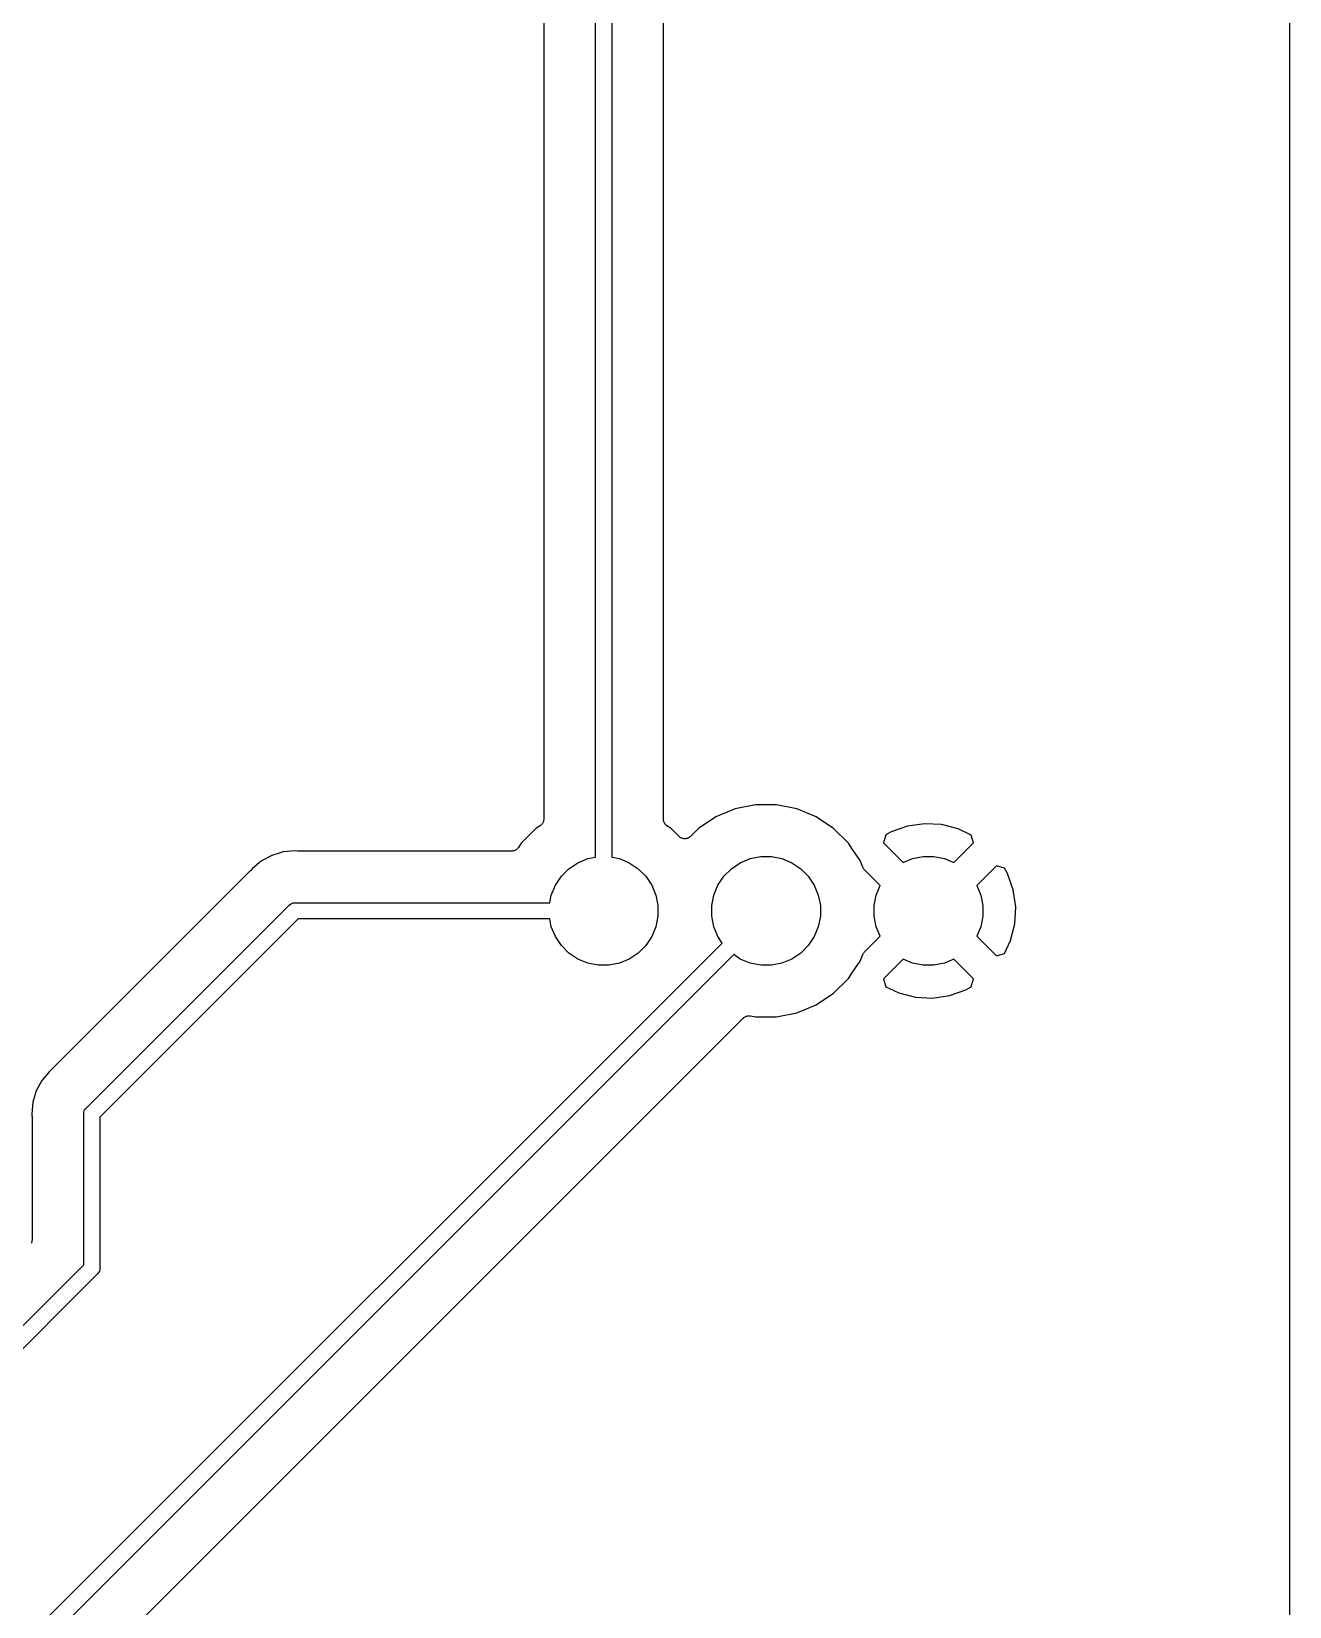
# Model space of a CAD drawing. Extents: x 2.36 to 5.74, y -5.57 to -1.66.
# Drawn here: x 4.968 to 5.742, y -3.253 to -2.283 of the extents above; entities that cross this region are included whole.
import ezdxf

# ---------------------------------------------------------------- set-up
doc = ezdxf.new("R2010")
doc.units = 0
doc.header["$MEASUREMENT"] = 0
doc.layers.add('BLACK', color=7, linetype='CONTINUOUS')

msp = doc.modelspace()

# ---------------------------------------------------------------- linework, layer by layer
at = {"layer": 'BLACK', "linetype": 'CONTINUOUS'}
for p, q in [((5.7422, -1.6628), (5.7422, -4.36447)), ((5.315, -2.79187), (5.315, -2.12207)), ((5.325, -2.12025), (5.325, -2.79187)), ((5.35681, -2.76842), (5.35681, -2.12205)), ((5.28319, -2.13732), (5.28319, -2.76842)), ((5.40096, -2.76223), (5.38908, -2.76715)), ((5.41357, -2.75972), (5.40096, -2.76223)), ((5.42643, -2.75972), (5.41357, -2.75972)), ((5.43904, -2.76223), (5.42643, -2.75972)), ((5.45092, -2.76715), (5.43904, -2.76223)), ((5.28097, -2.77257), (5.27839, -2.7743)), ((5.28133, -2.77228), (5.28097, -2.77257)), ((5.28169, -2.77199), (5.28133, -2.77228)), ((5.2817, -2.77197), (5.28169, -2.77199)), ((5.28172, -2.77196), (5.2817, -2.77197)), ((5.28202, -2.7716), (5.28172, -2.77196)), ((5.28231, -2.77124), (5.28202, -2.7716)), ((5.28233, -2.77122), (5.28231, -2.77124)), ((5.28234, -2.7712), (5.28233, -2.77122)), ((5.28256, -2.77079), (5.28234, -2.7712)), ((5.28278, -2.77039), (5.28256, -2.77079)), ((5.28279, -2.77036), (5.28278, -2.77039)), ((5.2828, -2.77034), (5.28279, -2.77036)), ((5.28294, -2.7699), (5.2828, -2.77034)), ((5.28308, -2.76946), (5.28294, -2.7699)), ((5.28309, -2.76941), (5.28308, -2.76943)), ((5.28308, -2.76943), (5.28308, -2.76946)), ((5.28314, -2.76895), (5.28309, -2.76941)), ((5.28319, -2.76849), (5.28314, -2.76895)), ((5.28319, -2.76842), (5.28319, -2.76844)), ((5.28319, -2.76844), (5.28319, -2.76844)), ((5.28319, -2.76844), (5.28319, -2.76844)), ((5.28319, -2.76844), (5.28319, -2.76849)), ((5.35686, -2.76888), (5.35681, -2.76842)), ((5.3569, -2.76934), (5.35686, -2.76888)), ((5.3569, -2.76936), (5.3569, -2.76934)), ((5.35691, -2.76939), (5.3569, -2.76936)), ((5.35704, -2.76983), (5.35691, -2.76939)), ((5.35717, -2.77028), (5.35704, -2.76983)), ((5.35718, -2.7703), (5.35717, -2.77028)), ((5.35719, -2.77032), (5.35718, -2.7703)), ((5.35741, -2.77073), (5.35719, -2.77032)), ((5.35762, -2.77114), (5.35741, -2.77073)), ((5.35764, -2.77116), (5.35762, -2.77114)), ((5.35765, -2.77118), (5.35764, -2.77116)), ((5.35794, -2.77154), (5.35765, -2.77118)), ((5.35823, -2.77191), (5.35794, -2.77154)), ((5.35825, -2.77192), (5.35823, -2.77191)), ((5.35826, -2.77194), (5.35825, -2.77192)), ((5.35862, -2.77224), (5.35826, -2.77194)), ((5.35898, -2.77254), (5.35862, -2.77224)), ((5.35901, -2.77256), (5.35898, -2.77254)), ((5.35902, -2.77256), (5.35901, -2.77256)), ((5.35903, -2.77257), (5.35902, -2.77256)), ((5.35902, -2.77256), (5.35902, -2.77256)), ((5.36161, -2.7743), (5.35903, -2.77257)), ((5.38908, -2.76715), (5.37839, -2.7743)), ((5.46161, -2.7743), (5.45092, -2.76715)), ((5.50711, -2.77285), (5.49707, -2.7764)), ((5.51753, -2.77133), (5.50711, -2.77285)), ((5.52805, -2.77188), (5.51753, -2.77133)), ((5.53826, -2.77447), (5.52805, -2.77188)), ((5.2693, -2.78339), (5.26757, -2.78597)), ((5.27839, -2.7743), (5.2693, -2.78339)), ((5.36646, -2.77915), (5.36161, -2.7743)), ((5.36683, -2.77945), (5.36646, -2.77915)), ((5.36719, -2.77975), (5.36683, -2.77945)), ((5.36721, -2.77976), (5.36719, -2.77975)), ((5.36722, -2.77977), (5.36721, -2.77976)), ((5.36763, -2.77999), (5.36722, -2.77977)), ((5.36805, -2.78022), (5.36763, -2.77999)), ((5.36806, -2.78022), (5.36805, -2.78022)), ((5.36808, -2.78023), (5.36806, -2.78022)), ((5.36853, -2.78037), (5.36808, -2.78023)), ((5.36898, -2.78051), (5.36853, -2.78037)), ((5.36899, -2.78051), (5.36898, -2.78051)), ((5.36901, -2.78052), (5.36899, -2.78051)), ((5.36948, -2.78056), (5.36901, -2.78052)), ((5.36995, -2.78062), (5.36948, -2.78056)), ((5.36997, -2.78061), (5.36995, -2.78062)), ((5.36998, -2.78062), (5.36997, -2.78061)), ((5.37045, -2.78057), (5.36998, -2.78062)), ((5.37092, -2.78053), (5.37045, -2.78057)), ((5.37094, -2.78053), (5.37092, -2.78053)), ((5.37095, -2.78052), (5.37094, -2.78053)), ((5.37141, -2.78039), (5.37095, -2.78052)), ((5.37186, -2.78026), (5.37141, -2.78039)), ((5.37187, -2.78025), (5.37186, -2.78026)), ((5.37189, -2.78024), (5.37187, -2.78025)), ((5.37231, -2.78002), (5.37189, -2.78024)), ((5.37272, -2.77981), (5.37231, -2.78002)), ((5.37274, -2.7798), (5.37272, -2.77981)), ((5.37275, -2.77979), (5.37274, -2.7798)), ((5.37312, -2.77949), (5.37275, -2.77979)), ((5.37349, -2.7792), (5.37312, -2.77949)), ((5.37351, -2.77918), (5.37349, -2.7792)), ((5.37354, -2.77915), (5.37351, -2.77917)), ((5.37351, -2.77917), (5.37351, -2.77918)), ((5.37351, -2.77918), (5.37351, -2.77918)), ((5.37839, -2.7743), (5.37354, -2.77915)), ((5.4707, -2.78339), (5.46161, -2.7743)), ((5.47331, -2.78729), (5.4707, -2.78339)), ((5.4938, -2.77815), (5.49226, -2.78311)), ((5.49226, -2.78311), (5.50439, -2.79525)), ((5.49707, -2.7764), (5.4938, -2.77815)), ((5.53561, -2.79525), (5.54774, -2.78311)), ((5.54624, -2.77828), (5.53826, -2.77447)), ((5.54774, -2.78311), (5.54624, -2.77828)), ((5.11584, -2.79083), (5.10945, -2.79424)), ((5.12089, -2.7893), (5.11584, -2.79083)), ((5.12278, -2.78872), (5.12089, -2.7893)), ((5.12089, -2.7893), (5.12089, -2.7893)), ((5.13, -2.78801), (5.12278, -2.78872)), ((5.13156, -2.78816), (5.13, -2.78801)), ((5.13177, -2.78816), (5.13156, -2.78816)), ((5.13198, -2.78819), (5.13177, -2.78816)), ((5.13205, -2.78819), (5.13198, -2.78819)), ((5.26342, -2.78819), (5.13205, -2.78819)), ((5.26388, -2.78814), (5.26342, -2.78819)), ((5.26434, -2.7881), (5.26388, -2.78814)), ((5.26436, -2.7881), (5.26434, -2.7881)), ((5.26439, -2.78809), (5.26436, -2.7881)), ((5.26483, -2.78796), (5.26439, -2.78809)), ((5.26528, -2.78783), (5.26483, -2.78796)), ((5.2653, -2.78782), (5.26528, -2.78783)), ((5.26532, -2.78781), (5.2653, -2.78782)), ((5.26573, -2.78759), (5.26532, -2.78781)), ((5.26614, -2.78738), (5.26573, -2.78759)), ((5.26616, -2.78736), (5.26614, -2.78738)), ((5.26618, -2.78735), (5.26616, -2.78736)), ((5.26654, -2.78706), (5.26618, -2.78735)), ((5.26691, -2.78677), (5.26654, -2.78706)), ((5.26692, -2.78675), (5.26691, -2.78677)), ((5.26694, -2.78674), (5.26692, -2.78675)), ((5.26724, -2.78638), (5.26694, -2.78674)), ((5.26754, -2.78602), (5.26724, -2.78638)), ((5.26756, -2.78599), (5.26754, -2.78602)), ((5.26757, -2.78597), (5.26756, -2.78598)), ((5.26756, -2.78598), (5.26756, -2.78598)), ((5.26756, -2.78598), (5.26756, -2.78599)), ((5.30415, -2.79534), (5.31024, -2.79282)), ((5.31024, -2.79282), (5.315, -2.79187)), ((5.325, -2.79187), (5.32976, -2.79282)), ((5.32976, -2.79282), (5.33585, -2.79534)), ((5.40415, -2.79534), (5.41024, -2.79282)), ((5.41024, -2.79282), (5.4167, -2.79154)), ((5.4167, -2.79154), (5.4233, -2.79154)), ((5.4233, -2.79154), (5.42976, -2.79282)), ((5.42976, -2.79282), (5.43585, -2.79534)), ((5.47785, -2.79408), (5.47331, -2.78729)), ((5.47331, -2.78729), (5.47331, -2.78729)), ((5.50439, -2.79525), (5.51024, -2.79282)), ((5.51024, -2.79282), (5.5167, -2.79154)), ((5.5167, -2.79154), (5.5233, -2.79154)), ((5.5233, -2.79154), (5.52976, -2.79282)), ((5.52976, -2.79282), (5.53561, -2.79525)), ((5.10252, -2.80042), (4.98042, -2.92252)), ((5.10265, -2.80026), (5.10252, -2.80042)), ((5.1028, -2.80011), (5.10265, -2.80026)), ((5.10285, -2.80006), (5.1028, -2.80011)), ((5.10384, -2.79884), (5.10285, -2.80006)), ((5.10945, -2.79424), (5.10384, -2.79884)), ((5.29401, -2.80367), (5.29867, -2.79901)), ((5.29867, -2.79901), (5.30415, -2.79534)), ((5.33585, -2.79534), (5.34133, -2.79901)), ((5.34133, -2.79901), (5.34599, -2.80367)), ((5.39401, -2.80367), (5.39867, -2.79901)), ((5.39867, -2.79901), (5.40415, -2.79534)), ((5.43585, -2.79534), (5.44133, -2.79901)), ((5.44133, -2.79901), (5.44599, -2.80367)), ((5.47952, -2.79813), (5.47785, -2.79408)), ((5.47974, -2.79853), (5.47952, -2.79813)), ((5.47995, -2.79894), (5.47974, -2.79853)), ((5.47997, -2.79896), (5.47995, -2.79894)), ((5.47998, -2.79899), (5.47997, -2.79896)), ((5.48027, -2.79934), (5.47998, -2.79899)), ((5.48056, -2.7997), (5.48027, -2.79934)), ((5.4806, -2.79974), (5.48056, -2.7997)), ((5.48061, -2.79975), (5.4806, -2.79974)), ((5.4806, -2.79974), (5.4806, -2.79974)), ((5.4806, -2.79974), (5.4806, -2.79974)), ((5.49025, -2.80939), (5.48061, -2.79975)), ((5.56189, -2.79726), (5.54975, -2.80939)), ((5.56685, -2.7988), (5.56189, -2.79726)), ((5.5686, -2.80207), (5.56685, -2.7988)), ((5.57215, -2.81211), (5.5686, -2.80207)), ((5.28782, -2.81524), (5.29034, -2.80915)), ((5.29034, -2.80915), (5.29401, -2.80367)), ((5.34599, -2.80367), (5.34966, -2.80915)), ((5.34966, -2.80915), (5.35218, -2.81524)), ((5.38782, -2.81524), (5.39034, -2.80915)), ((5.39034, -2.80915), (5.39401, -2.80367)), ((5.44599, -2.80367), (5.44966, -2.80915)), ((5.44966, -2.80915), (5.45218, -2.81524)), ((5.48782, -2.81524), (5.49025, -2.80939)), ((5.54975, -2.80939), (5.55218, -2.81524)), ((5.57367, -2.82253), (5.57215, -2.81211)), ((5.00164, -2.94629), (5.12629, -2.82164)), ((5.12629, -2.82164), (5.12645, -2.82145)), ((5.12645, -2.82145), (5.12721, -2.82082)), ((5.12721, -2.82082), (5.12808, -2.82036)), ((5.12808, -2.82036), (5.12902, -2.82007)), ((5.12902, -2.82007), (5.12923, -2.82005)), ((5.12923, -2.82005), (5.13, -2.81998)), ((5.13, -2.81998), (5.13025, -2.82)), ((5.13025, -2.82), (5.28687, -2.82)), ((5.28687, -2.82), (5.28782, -2.81524)), ((5.35218, -2.81524), (5.35346, -2.8217)), ((5.35346, -2.8217), (5.35346, -2.8283)), ((5.38654, -2.8217), (5.38782, -2.81524)), ((5.38654, -2.8283), (5.38654, -2.8217)), ((5.45218, -2.81524), (5.45346, -2.8217)), ((5.45346, -2.8217), (5.45346, -2.8283)), ((5.48654, -2.8217), (5.48782, -2.81524)), ((5.48654, -2.8283), (5.48654, -2.8217)), ((5.55218, -2.81524), (5.55346, -2.8217)), ((5.55346, -2.8217), (5.55346, -2.8283)), ((5.13207, -2.83), (5.01, -2.95207)), ((5.28687, -2.83), (5.13207, -2.83)), ((5.28782, -2.83476), (5.28687, -2.83)), ((5.35346, -2.8283), (5.35218, -2.83476)), ((5.38782, -2.83476), (5.38654, -2.8283)), ((5.45346, -2.8283), (5.45218, -2.83476)), ((5.48782, -2.83476), (5.48654, -2.8283)), ((5.55346, -2.8283), (5.55218, -2.83476)), ((5.57312, -2.83305), (5.57367, -2.82253)), ((5.29034, -2.84085), (5.28782, -2.83476)), ((5.29401, -2.84633), (5.29034, -2.84085)), ((5.34966, -2.84085), (5.34599, -2.84633)), ((5.35218, -2.83476), (5.34966, -2.84085)), ((5.39034, -2.84085), (5.38782, -2.83476)), ((5.39304, -2.84489), (5.39034, -2.84085)), ((5.44966, -2.84085), (5.44599, -2.84633)), ((5.45218, -2.83476), (5.44966, -2.84085)), ((5.48061, -2.85025), (5.49025, -2.84061)), ((5.49025, -2.84061), (5.48782, -2.83476)), ((5.55218, -2.83476), (5.54975, -2.84061)), ((5.54975, -2.84061), (5.56189, -2.85274)), ((5.57053, -2.84326), (5.57312, -2.83305)), ((4.96793, -3.27), (5.39304, -2.84489)), ((5.29867, -2.85099), (5.29401, -2.84633)), ((5.30415, -2.85466), (5.29867, -2.85099)), ((5.34133, -2.85099), (5.33585, -2.85466)), ((5.34599, -2.84633), (5.34133, -2.85099)), ((5.44133, -2.85099), (5.43585, -2.85466)), ((5.44599, -2.84633), (5.44133, -2.85099)), ((5.47955, -2.85181), (5.47977, -2.85141)), ((5.47977, -2.85141), (5.47999, -2.85101)), ((5.47999, -2.85101), (5.48001, -2.85098)), ((5.48001, -2.85098), (5.48002, -2.85096)), ((5.48002, -2.85096), (5.48032, -2.85061)), ((5.48032, -2.85061), (5.48061, -2.85025)), ((5.56189, -2.85274), (5.56672, -2.85124)), ((5.56672, -2.85124), (5.57053, -2.84326)), ((5.40011, -2.85196), (4.97371, -3.27836)), ((5.31024, -2.85718), (5.30415, -2.85466)), ((5.3167, -2.85846), (5.31024, -2.85718)), ((5.3233, -2.85846), (5.3167, -2.85846)), ((5.32976, -2.85718), (5.3233, -2.85846)), ((5.33585, -2.85466), (5.32976, -2.85718)), ((5.40415, -2.85466), (5.40011, -2.85196)), ((5.41024, -2.85718), (5.40415, -2.85466)), ((5.4167, -2.85846), (5.41024, -2.85718)), ((5.4233, -2.85846), (5.4167, -2.85846)), ((5.42976, -2.85718), (5.4233, -2.85846)), ((5.43585, -2.85466), (5.42976, -2.85718)), ((5.47331, -2.86271), (5.47785, -2.85592)), ((5.47785, -2.85592), (5.47952, -2.85187)), ((5.47952, -2.85187), (5.47955, -2.85181)), ((5.50439, -2.85475), (5.49226, -2.86689)), ((5.51024, -2.85718), (5.50439, -2.85475)), ((5.5167, -2.85846), (5.51024, -2.85718)), ((5.5233, -2.85846), (5.5167, -2.85846)), ((5.52976, -2.85718), (5.5233, -2.85846)), ((5.53561, -2.85475), (5.52976, -2.85718)), ((5.54774, -2.86689), (5.53561, -2.85475)), ((5.46161, -2.8757), (5.4707, -2.86661)), ((5.4707, -2.86661), (5.47331, -2.86271)), ((5.47331, -2.86271), (5.47331, -2.86271)), ((5.49226, -2.86689), (5.49376, -2.87172)), ((5.5462, -2.87185), (5.54774, -2.86689)), ((5.45092, -2.88285), (5.46161, -2.8757)), ((5.49376, -2.87172), (5.50174, -2.87553)), ((5.50174, -2.87553), (5.51195, -2.87812)), ((5.51195, -2.87812), (5.52247, -2.87867)), ((5.52247, -2.87867), (5.53289, -2.87715)), ((5.53289, -2.87715), (5.54293, -2.8736)), ((5.54293, -2.8736), (5.5462, -2.87185)), ((5.40683, -2.89038), (5.40724, -2.89017)), ((5.40724, -2.89017), (5.40765, -2.88995)), ((5.40765, -2.88995), (5.40768, -2.88994)), ((5.40768, -2.88994), (5.4077, -2.88993)), ((5.4077, -2.88993), (5.40814, -2.8898)), ((5.40814, -2.8898), (5.40859, -2.88967)), ((5.40859, -2.88967), (5.40861, -2.88967)), ((5.40861, -2.88967), (5.40864, -2.88966)), ((5.40864, -2.88966), (5.4091, -2.88962)), ((5.4091, -2.88962), (5.40956, -2.88957)), ((5.40956, -2.88957), (5.40958, -2.88958)), ((5.40958, -2.88958), (5.40961, -2.88957)), ((5.40961, -2.88957), (5.41007, -2.88962)), ((5.41007, -2.88962), (5.41053, -2.88967)), ((5.41053, -2.88967), (5.41357, -2.89028)), ((5.41357, -2.89028), (5.42643, -2.89028)), ((5.42643, -2.89028), (5.43904, -2.88777)), ((5.43904, -2.88777), (5.45092, -2.88285)), ((4.99748, -3.29958), (5.40602, -2.89104)), ((5.40602, -2.89104), (5.40603, -2.89102)), ((5.40603, -2.89102), (5.40603, -2.89102)), ((5.40603, -2.89102), (5.40604, -2.89102)), ((5.40604, -2.89102), (5.40607, -2.89099)), ((5.40607, -2.89099), (5.40643, -2.8907)), ((5.40643, -2.8907), (5.40679, -2.89041)), ((5.40679, -2.89041), (5.40681, -2.8904)), ((5.40681, -2.8904), (5.40683, -2.89038)), ((4.97884, -2.92384), (4.97424, -2.92945)), ((4.98006, -2.92285), (4.97884, -2.92384)), ((4.98021, -2.9227), (4.98006, -2.92285)), ((4.98037, -2.92257), (4.98021, -2.9227)), ((4.98042, -2.92252), (4.98037, -2.92257)), ((4.97083, -2.93584), (4.96958, -2.93996)), ((4.97424, -2.92945), (4.97083, -2.93584)), ((4.96872, -2.94278), (4.96801, -2.95)), ((4.96958, -2.93996), (4.96872, -2.94278)), ((5.00007, -2.94902), (5.00036, -2.94808)), ((5.00036, -2.94808), (5.00051, -2.94779)), ((5.00051, -2.94779), (5.00082, -2.94721)), ((5.00082, -2.94721), (5.00145, -2.94645)), ((5.00145, -2.94645), (5.00164, -2.94629)), ((4.96801, -2.95), (4.96816, -2.95156)), ((4.96816, -2.95156), (4.96817, -2.95163)), ((4.96817, -2.95163), (4.96817, -2.95184)), ((4.96817, -2.95184), (4.96819, -2.95205)), ((4.96819, -2.95205), (4.96819, -2.96986)), ((4.99998, -2.95), (5.00007, -2.94902)), ((5, -2.95025), (4.99998, -2.95)), ((5, -2.97167), (5, -2.95025)), ((5.01, -2.95207), (5.01, -3.04475)), ((4.96819, -2.96986), (4.96819, -3.02768)), ((5, -3.04293), (5, -2.97167)), ((5, -2.97167), (5, -2.97167)), ((4.96794, -3.02916), (4.96781, -3.0296)), ((4.96808, -3.02872), (4.96794, -3.02916)), ((4.96809, -3.02867), (4.96808, -3.02869)), ((4.96808, -3.02869), (4.96808, -3.02872)), ((4.96814, -3.02821), (4.96809, -3.02867)), ((4.96819, -3.02775), (4.96814, -3.02821)), ((4.96819, -3.02768), (4.96819, -3.0277)), ((4.96819, -3.0277), (4.96819, -3.0277)), ((4.96819, -3.0277), (4.96819, -3.0277)), ((4.96819, -3.0277), (4.96819, -3.02775)), ((4.82793, -3.215), (5, -3.04293)), ((5.01, -3.04525), (5.00993, -3.04598)), ((5.01, -3.04475), (5.01002, -3.045)), ((5.01002, -3.045), (5.01, -3.04525)), ((5.01, -3.04525), (5.01, -3.04525)), ((5.00836, -3.04871), (4.83371, -3.22336)), ((5.00855, -3.04855), (5.00836, -3.04871)), ((5.00918, -3.04779), (5.00855, -3.04855)), ((5.00964, -3.04692), (5.00918, -3.04779)), ((5.00993, -3.04598), (5.00964, -3.04692))]:
    msp.add_line(p, q, dxfattribs=at)

doc.saveas('drawing.dxf')
